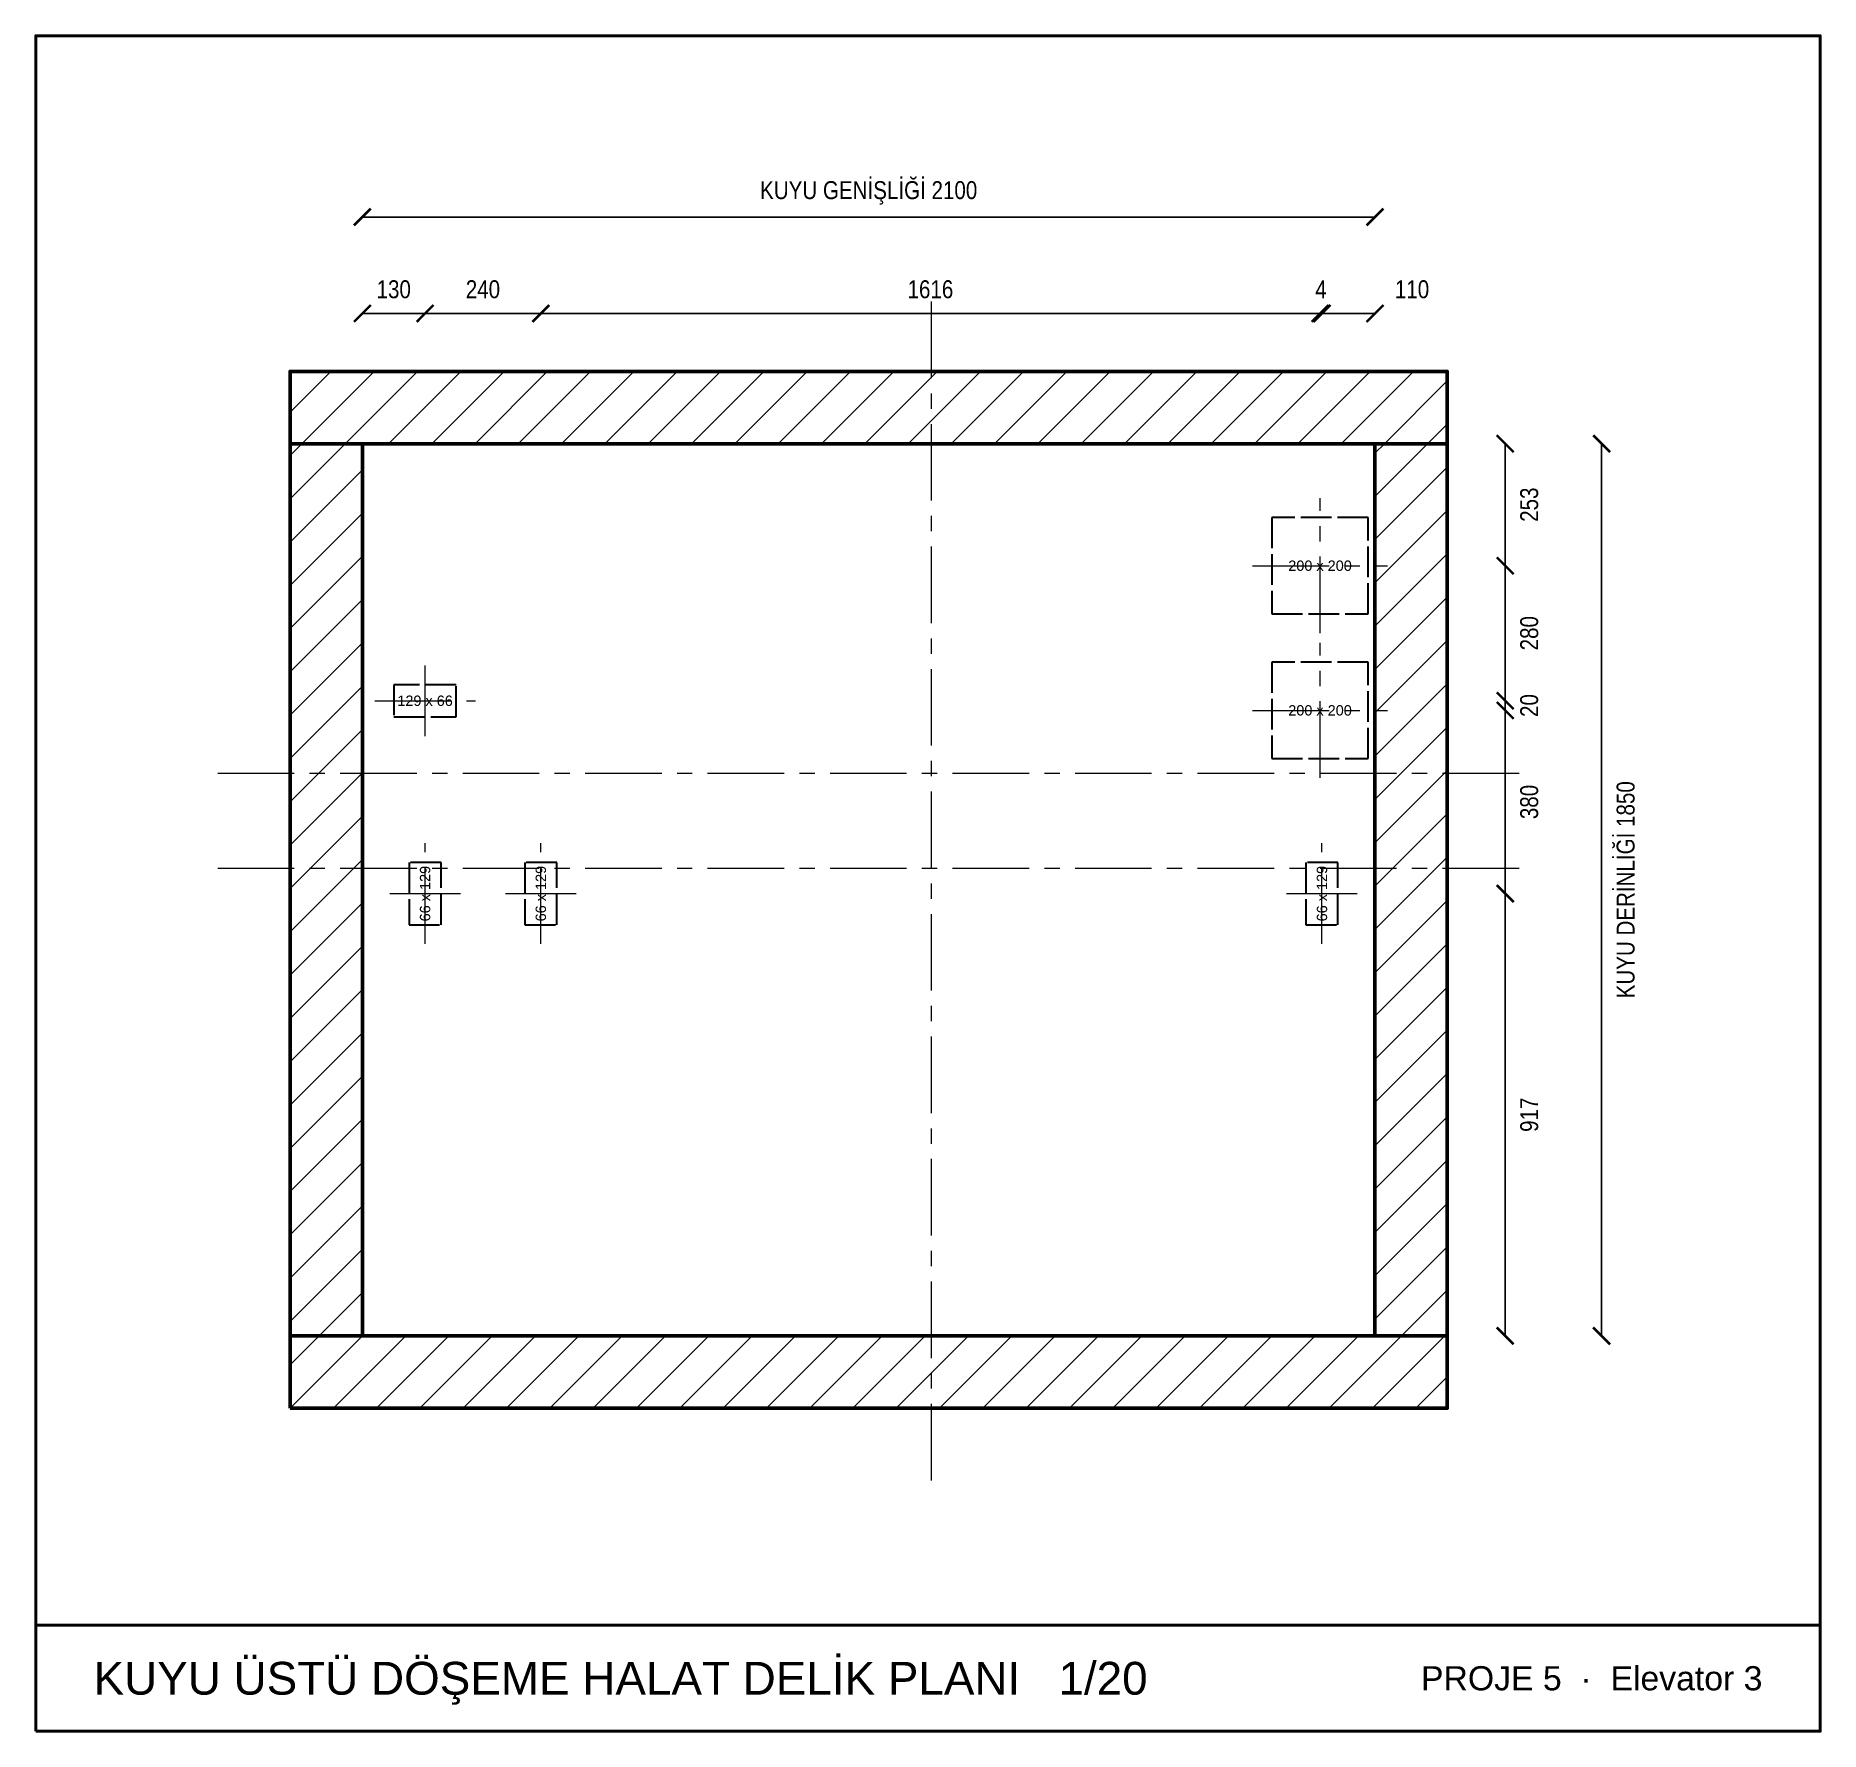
# Model space of a CAD drawing. Header units: millimetres. Extents: x -678 to 3024, y -820 to 2696.
import ezdxf
from ezdxf.enums import TextEntityAlignment as Align

# ---------------------------------------------------------------- set-up
doc = ezdxf.new("R2010")
doc.units = ezdxf.units.MM
doc.linetypes.add('CENTER', pattern=[5.08, 3.175, -0.635, 0.635, -0.635])
doc.linetypes.add('DASHED', pattern=[1.524, 1.27, -0.254])
for name, color, linetype, lineweight in [('CERCEVE', 7, 'Continuous', 40), ('DELIK', 5, 'DASHED', 30), ('EKSEN', 1, 'CENTER', 13), ('KUYU-DUVAR', 7, 'Continuous', 50), ('KUYU-IC', 7, 'Continuous', 25), ('OLCU', 5, 'Continuous', 13), ('TARAMA', 8, 'Continuous', 13), ('YAZI', 7, 'Continuous', 0)]:
    doc.layers.add(name, color=color, linetype=linetype, lineweight=lineweight)
doc.styles.add('ASANSOR', font='arial.ttf')
doc.styles.add('OpenSansCondensed-Light', font='OpenSansCondensed-Light.ttf')
doc.dimstyles.new('EZDXF', dxfattribs={"dimtxt": 0.25, "dimasz": 0.175, "dimexe": 0.375, "dimexo": 0.125, "dimgap": 0.1, "dimtad": 1, "dimlfac": 100, "dimzin": 12, "dimdsep": 46, "dimtxsty": 'OpenSansCondensed-Light', "dimblk": 'ARCHTICK', "dimcen": 2.5, "dimazin": 3, "dimtfac": 0.5, "dimtmove": 2, "dimatfit": 3})

# ---------------------------------------------------------------- blocks, each defined once
blk = doc.blocks.new('_ARCHTICK')
at = {"color": 0, "linetype": 'BYBLOCK', "const_width": 0.15}
blk.add_lwpolyline([(-0.5, -0.5), (0.5, 0.5)], dxfattribs=at)

msp = doc.modelspace()

# ---------------------------------------------------------------- hatches: boundary and pattern name
at = {"layer": 'TARAMA'}
h = msp.add_hatch(dxfattribs=at)
h.set_pattern_fill('ANSI31', scale=20)
h.paths.add_polyline_path([(-150, 1850), (2250, 1850), (2250, 2000), (-150, 2000)])
h = msp.add_hatch(dxfattribs=at)
h.set_pattern_fill('ANSI31', scale=20)
h.paths.add_polyline_path([(-150, 0), (0, 0), (0, 1850), (-150, 1850)])
h = msp.add_hatch(dxfattribs=at)
h.set_pattern_fill('ANSI31', scale=20)
h.paths.add_polyline_path([(2100, 0), (2250, 0), (2250, 1850), (2100, 1850)])
h = msp.add_hatch(dxfattribs=at)
h.set_pattern_fill('ANSI31', scale=20)
h.paths.add_polyline_path([(-150, -150), (2250, -150), (2250, 0), (-150, 0)])

# ---------------------------------------------------------------- linework, layer by layer
at = {"layer": 'CERCEVE', "ltscale": 50}
msp.add_line((-677.5, -600), (3023.5, -600), dxfattribs=at)
msp.add_lwpolyline([(-677.5, -820), (3023.5, -820), (3023.5, 2696), (-677.5, 2696)], close=True, dxfattribs=at)
at = {"layer": 'DELIK', "ltscale": 50}
for points in [[(1886, 1497), (2086, 1497), (2086, 1697), (1886, 1697)], [(1886, 1197), (2086, 1197), (2086, 1397), (1886, 1397)], [(65.55, 1283.75), (194.45, 1283.75), (194.45, 1350.25), (65.55, 1350.25)], [(96.75, 852.55), (163.25, 852.55), (163.25, 981.45), (96.75, 981.45)], [(336.75, 852.55), (403.25, 852.55), (403.25, 981.45), (336.75, 981.45)], [(1956.75, 852.55), (2023.25, 852.55), (2023.25, 981.45), (1956.75, 981.45)]]:
    msp.add_lwpolyline(points, close=True, dxfattribs=at)
at = {"layer": 'EKSEN', "linetype": 'CENTER', "ltscale": 50}
for p, q in [((1180, -300), (1180, 2150)), ((1986, 1457), (1986, 1737)), ((1846, 1597), (2126, 1597)), ((1986, 1157), (1986, 1437)), ((130, 1243.75), (130, 1390.25)), ((25.55, 1317), (234.45, 1317)), ((1846, 1297), (2126, 1297)), ((-300, 1167), (2400, 1167)), ((130, 812.55), (130, 1021.45)), ((370, 812.55), (370, 1021.45)), ((1990, 812.55), (1990, 1021.45)), ((-300, 970), (2400, 970)), ((56.75, 917), (203.25, 917)), ((296.75, 917), (443.25, 917)), ((1916.75, 917), (2063.25, 917))]:
    msp.add_line(p, q, dxfattribs=at)
at = {"layer": 'KUYU-DUVAR', "ltscale": 50}
for points in [[(-150, 1850), (2250, 1850), (2250, 2000), (-150, 2000)], [(-150, 0), (0, 0), (0, 1850), (-150, 1850)], [(2100, 0), (2250, 0), (2250, 1850), (2100, 1850)], [(-150, -150), (2250, -150), (2250, 0), (-150, 0)]]:
    msp.add_lwpolyline(points, close=True, dxfattribs=at)
at = {"layer": 'KUYU-IC', "ltscale": 50}
msp.add_lwpolyline([(0, 0), (2100, 0), (2100, 1850), (0, 1850)], close=True, dxfattribs=at)
at = {"layer": 'TARAMA', "ltscale": 50}
for points in [[(-150, 1850), (2250, 1850), (2250, 2000), (-150, 2000)], [(-150, 0), (0, 0), (0, 1850), (-150, 1850)], [(2100, 0), (2250, 0), (2250, 1850), (2100, 1850)], [(-150, -150), (2250, -150), (2250, 0), (-150, 0)]]:
    msp.add_lwpolyline(points, close=True, dxfattribs=at)

# ---------------------------------------------------------------- texts
at = {"layer": 'CERCEVE', "style": 'ASANSOR'}
msp.add_text('KUYU ÜSTÜ DÖŞEME HALAT DELİK PLANI   1/20', height=68.02, dxfattribs=at).set_placement((-557.5, -710), align=Align.MIDDLE_LEFT)
msp.add_text('PROJE 5  ·  Elevator 3', height=50.12, dxfattribs=at).set_placement((2903.5, -710), align=Align.MIDDLE_RIGHT)
at = {"layer": 'YAZI', "style": 'ASANSOR'}
for s, p in [('200 x 200', (1986, 1597)), ('129 x 66', (130, 1317)), ('200 x 200', (1986, 1297))]:
    msp.add_text(s, height=21.48, dxfattribs=at).set_placement(p, align=Align.MIDDLE_CENTER)
for p in [(130, 917), (370, 917), (1990, 917)]:
    msp.add_text('66 x 129', height=21.48, rotation=90, dxfattribs=at).set_placement(p, align=Align.MIDDLE_CENTER)

# ---------------------------------------------------------------- dimensions: what is measured, and where the dimension line sits
at = {"layer": 'OLCU'}
for base, p1, p2, location, text in [((0, 2320), (0, 0), (2100, 0), (1050, 2370), 'KUYU GENİŞLİĞİ 2100'), ((0, 2120), (0, 0), (130, 0), (65, 2170), '130'), ((130, 2120), (130, 0), (370, 0), (250, 2170), '240'), ((370, 2120), (370, 0), (1986, 0), (1178, 2170), '1616'), ((1986, 2120), (1986, 0), (1990, 0), (1988, 2170), '4'), ((1990, 2120), (1990, 0), (2100, 0), (2176.8, 2170), '110')]:
    msp.add_linear_dim(base=base, p1=p1, p2=p2, location=location, text=text, dimstyle='EZDXF', override={"dimtxt": 37.232, "dimasz": 35, "dimexe": 30, "dimexo": 25, "dimgap": 15, "dimse1": 1, "dimse2": 1, "dimclrt": 5, "dimtmove": 2}, dxfattribs=at).render()
for base, p1, p2, location, text in [((2370, 1597), (0, 1597), (0, 1850), (2420, 1723.5), '253'), ((2570, 0), (0, 0), (0, 1850), (2620, 925), 'KUYU DERİNLİĞİ 1850'), ((2370, 1317), (0, 1317), (0, 1597), (2420, 1457), '280'), ((2370, 1297), (0, 1297), (0, 1317), (2420, 1307), '20'), ((2370, 917), (0, 917), (0, 1297), (2420, 1107), '380'), ((2370, 0), (0, 0), (0, 917), (2420, 458.5), '917')]:
    msp.add_linear_dim(base=base, p1=p1, p2=p2, angle=90, location=location, text=text, text_rotation=90, dimstyle='EZDXF', override={"dimtxt": 37.232, "dimasz": 35, "dimexe": 30, "dimexo": 25, "dimgap": 15, "dimse1": 1, "dimse2": 1, "dimclrt": 5, "dimtmove": 2}, dxfattribs=at).render()

doc.saveas('drawing.dxf')
